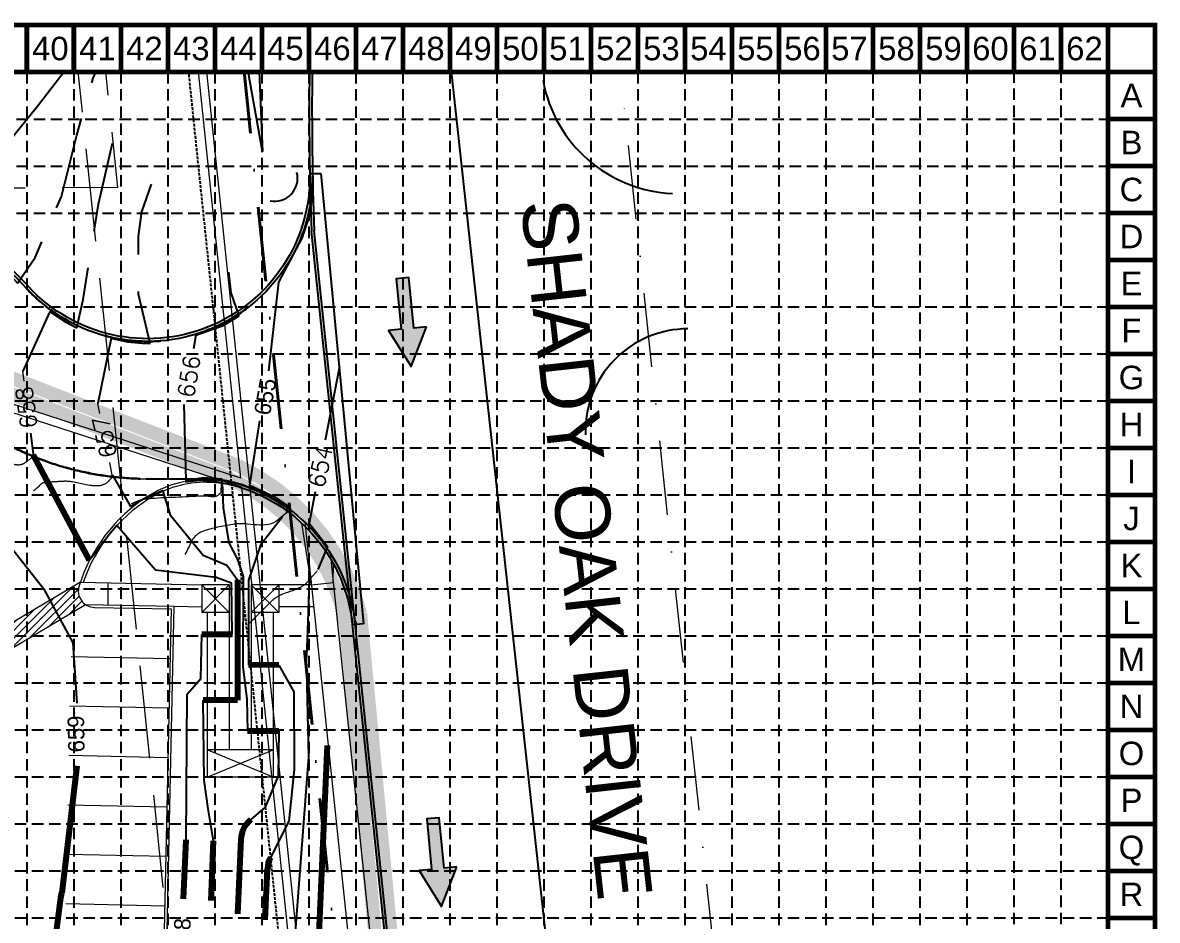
# Model space of a CAD drawing. Header units: inches. Extents: x 74800 to 81377, y 79369 to 83483.
# Drawn here: x 78900 to 81377, y 81523 to 83483 of the extents above; entities that cross this region are included whole.
import ezdxf
from ezdxf.enums import TextEntityAlignment as Align

# ---------------------------------------------------------------- set-up
doc = ezdxf.new("R2010")
doc.units = ezdxf.units.IN
doc.header["$MEASUREMENT"] = 0
for name, pattern in [('DASHED', [9, 6, -3]), ('DGN_STYLE_2', [202.669512, 121.601707, -81.067805]), ('DGN_STYLE_3', [283.737317, 202.669512, -81.067805]), ('DGN_STYLE_4', [324.473889, 162.13561, -81.067805, 0.20267, -81.067805]), ('HIDDEN', [0.375, 0.25, -0.125]), ('HIDDENX2', [9, 6, -3])]:
    doc.linetypes.add(name, pattern=pattern)
for name, color, linetype in [('021-043_BASETOPO_-_BLDGLIN', 3, 'Continuous'), ('021-043_BASETOPO_-_ESMT', 1, 'Continuous'), ('1 PROPOSED CONTOURS', 35, 'Continuous'), ('3', 1, 'Continuous'), ('8-LINES', 3, 'Continuous'), ('BASE', 7, 'Continuous'), ('FIRELANE', 7, 'Continuous'), ('GRID', 254, 'HIDDEN'), ('LIMITS', 1, 'Continuous'), ('new', 250, 'Continuous'), ('PROP', 3, 'Continuous'), ('SILT FENCE', 200, 'Continuous'), ('SITE', 7, 'Continuous'), ('STORM', 7, 'Continuous'), ('Y', 4, 'Continuous')]:
    doc.layers.add(name, color=color, linetype=linetype)
doc.styles.add('ROMANS', font='romans.shx')
doc.styles.get("Standard").update_dxf_attribs({"font": 'ARIAL.TTF'})

# ---------------------------------------------------------------- blocks, each defined once
blk = doc.blocks.new('ARROW')
blk.add_lwpolyline([(-67.01, -25.36), (-59.33, -25.42), (-59.57, -56.14), (-51.89, -56.2), (-51.65, -25.48), (-43.97, -25.54), (-55.3, -2.41), (-67.01, -25.36)], close=True)
at = {"color": 254}
for points in [[(-43.97, -25.54), (-67.01, -25.36), (-55.3, -2.41), (-67.01, -25.36)], [(-59.57, -56.14), (-51.89, -56.2), (-59.33, -25.42), (-51.65, -25.48)]]:
    blk.add_solid(points, dxfattribs=at)

msp = doc.modelspace()

# ---------------------------------------------------------------- hatches: boundary and pattern name
at = {"layer": 'SITE', "linetype": 'Continuous', "lineweight": 0}
h = msp.add_hatch(dxfattribs=at)
h.set_pattern_fill('_USER', style=0)
h.set_pattern_definition([(45, (78842.132, 82151.748), (-8.4853, 8.4853), [])])
h.paths.add_polyline_path([(79036.9, 82213, -0.327847), (79023.1, 82253.3, -0.006628), (79026.1, 82262.4), (78671, 82051.2), (78622.1, 82052.2, -0.169308), (78683.8, 82002.9)])

# ---------------------------------------------------------------- linework, layer by layer
at = {"layer": '021-043_BASETOPO_-_BLDGLIN', "color": 7, "linetype": 'DGN_STYLE_3', "lineweight": 0}
msp.add_line((79266, 81030.5), (79021.2, 83376.3), dxfattribs=at)
at = {"layer": '021-043_BASETOPO_-_ESMT', "color": 7, "linetype": 'DGN_STYLE_2', "lineweight": 13}
for q in [(79081.5, 83376.3), (78596.6, 83120.5)]:
    msp.add_line((79107.9, 83123.4), q, dxfattribs=at)
at = {"layer": '1 PROPOSED CONTOURS', "color": 35, "linetype": 'DGN_STYLE_3', "lineweight": 0}
for p, q in [((78903.3, 82700.6), (78900.6, 82722.6)), ((79068.7, 82630.2), (79064.4, 82652.1)), ((79096.5, 82491.6), (79090.2, 82523.2))]:
    msp.add_line(p, q, dxfattribs=at)
at = {"layer": '1 PROPOSED CONTOURS', "color": 35, "linetype": 'Continuous', "lineweight": 80}
for p, q in [((78923.2, 82539.2), (79045.2, 82309.6)), ((79368.7, 82266.8), (79368.7, 82003.7)), ((79357.7, 82147.7), (79291.4, 82147.7)), ((79459, 82080.5), (79392.8, 82080.8)), ((79368.7, 82003.7), (79293.7, 82003.7)), ((79459, 81936.5), (79391, 81936.5)), ((79546.5, 81478.4), (79565.3, 81904.7)), ((79018.1, 81861), (78985.2, 81583.6)), ((79251.3, 81570.2), (79257, 81699.4)), ((79311.2, 81566.7), (79316.9, 81696.8)), ((79370, 81537.5), (79377.2, 81700.4)), ((79429.4, 81524.1), (79434.4, 81635.8))]:
    msp.add_line(p, q, dxfattribs=at)
at = {"layer": '1 PROPOSED CONTOURS', "color": 35, "linetype": 'Continuous', "flags": 128}
for points in [[(78609.4, 83089), (78623.3, 83103.9), (78683.6, 83073.7), (78719.4, 83052.2), (78788.3, 83124), (78931.8, 83300.5), (78990.8, 83376.3)], [(79533.2, 83121.8), (79526, 83063), (79509.5, 83012.7), (79458.5, 82916.6), (79437, 82722.8)], [(79416.9, 82613.8), (79395.4, 82473.1), (79449.2, 82448.7), (79477.2, 82429.4), (79476, 82412.2)], [(78754, 82490.2), (78945.7, 82247.8), (79009.7, 82129.1), (79018.1, 81997.1)], [(79095.8, 82495.1), (79135.6, 82427.2)], [(79256.1, 82487.4), (79256.4, 82480.7), (79287, 82484.4), (79316.9, 82483.2), (79335.5, 82478.3), (79337.6, 82424.3), (79350.3, 82347.7), (79368.7, 82311.5), (79381.6, 82273.7), (79380.8, 82077.5), (79389.2, 82006.2), (79391, 81936.5)], [(79135.6, 82427.2), (79164.1, 82443.7), (79205, 82462.1), (79222.1, 82408.7), (79294.4, 82320.3), (79345.7, 82298.8), (79368.7, 82266.8)], [(79467.2, 82404.3), (79418.9, 82342.2), (79392.9, 82265.7), (79392.8, 82080.8)], [(79357.7, 82147.7), (79355.8, 82259.2), (79322.7, 82271.7), (79190.1, 82287.8), (79105.4, 82385.4), (79088.2, 82364.4), (79054.7, 82320.3), (79045.2, 82309.6)], [(79525.7, 82266.8), (79523, 82195.9), (79519.6, 82098.9)], [(79257, 81699.4), (79259.1, 82017.1), (79288.6, 82051.1), (79291.4, 82147.7)], [(79459, 82080.5), (79491.7, 82021.9), (79493, 81852.9)], [(79494.9, 81488.2), (79524.4, 81880.1), (79519.6, 82098.9)], [(79316.9, 81696.8), (79304.7, 81766.6), (79296.4, 81829.7), (79293.7, 82003.7)], [(79459, 81936.5), (79458.1, 81838.6), (79429.5, 81770.5), (79397.9, 81743.2)], [(79493, 81852.9), (79481.1, 81740.1), (79440.7, 81660.2)]]:
    msp.add_lwpolyline(points, dxfattribs=at)
at = {"layer": '1 PROPOSED CONTOURS', "color": 35, "linetype": 'DGN_STYLE_3', "flags": 128}
for points in [[(78818.5, 82981.9), (78865.8, 82940.3), (78888.8, 82914.4), (78927.5, 82970.4), (78984.9, 83103.9), (79018, 83237.3), (79053.8, 83362.2), (79060.3, 83376.3)], [(78959.1, 82852.7), (78993.6, 82829.8), (79018, 82816.9), (79032.3, 82878.6), (79065.3, 83086.7), (79096.1, 83220.1)], [(79093.3, 82794.5), (79129.2, 82786.7), (79161.5, 82783.8), (79178.7, 82783.1), (79152.9, 82890.8), (79152.9, 83017.1), (79160, 83070.2), (79181.6, 83130.4)], [(79277.7, 82801.1), (79338, 82821.9), (79372.4, 82843.4), (79355.2, 82893.6), (79349.5, 82946.7), (79360.9, 83001.3)], [(78959.1, 82852.7), (78900.6, 82722.6)], [(79093.3, 82794.5), (79064.4, 82652.1)], [(79277.7, 82801.1), (79272.7, 82770.8)], [(79591.3, 82732.2), (79560.2, 82571.5)], [(79251.7, 82649.6), (79256.2, 82484.6)], [(78916.8, 82586.7), (78923.7, 82536)], [(79256.2, 82484.6), (79294.9, 82490.4), (79335.1, 82487.5), (79333.7, 82460.1)], [(79538.4, 82458.6), (79525.3, 82390.6), (79565.5, 82339.7), (79544.2, 82289)]]:
    msp.add_lwpolyline(points, dxfattribs=at)
at = {"layer": '1 PROPOSED CONTOURS', "color": 35, "linetype": 'Continuous', "lineweight": 80, "extrusion": (0, 0, -1)}
msp.add_arc((-79437.1, 81697.8), 60, 2.5261, 49.2142, dxfattribs=at)
at = {"layer": '1 PROPOSED CONTOURS', "color": 35, "linetype": 'Continuous', "lineweight": 80}
msp.add_arc((79494.3, 81633.2), 60, 153.2039, 177.4739, dxfattribs=at)
at = {"layer": '1 PROPOSED CONTOURS', "color": 35, "linetype": 'DGN_STYLE_3', "lineweight": 0}
for points, knots in [([(78923.7, 82536), (78917.3, 82531.3), (78910.9, 82526.6), (78904.5, 82521.8), (78888.5, 82510), (78864.4, 82525.4), (78845.4, 82530.5), (78826.6, 82535.6), (78808.6, 82546.6), (78789.7, 82549.7), (78784.1, 82550.6), (78778, 82549.6), (78772.3, 82547.9), (78766.2, 82546.2), (78759.9, 82544.7), (78754.9, 82541), (78750.3, 82537.5), (78745.6, 82534), (78741, 82530.5)], [0, 0, 0, 0, 0.121229, 0.121229, 0.121229, 0.426202, 0.426202, 0.426202, 0.726491, 0.726491, 0.726491, 0.815677, 0.815677, 0.815677, 0.911257, 0.911257, 0.911257, 1, 1, 1, 1]), ([(79096.5, 82491.6), (79093.4, 82488.4), (79090.3, 82485.1), (79087.2, 82481.8), (79065, 82458.2), (79022.2, 82483.6), (78989.8, 82481.8), (78980.5, 82481.3), (78971.2, 82480.8), (78962, 82480.1), (78954.9, 82479.6), (78947.7, 82480.1), (78941.1, 82476.6), (78938, 82475), (78936.6, 82471.8), (78934.1, 82469.6), (78930.7, 82466.7), (78927.2, 82463.8), (78923.8, 82460.9)], [0, 0, 0, 0, 0.073466, 0.073466, 0.073466, 0.604925, 0.604925, 0.604925, 0.757067, 0.757067, 0.757067, 0.872522, 0.872522, 0.872522, 0.926207, 0.926207, 0.926207, 1, 1, 1, 1]), ([(79333.7, 82458.8), (79331.6, 82456.6), (79329.5, 82454.4), (79327.4, 82452.2), (79319.5, 82444.1), (79304.8, 82450.3), (79293.4, 82449.6), (79253.4, 82447.3), (79213.4, 82446.6), (79173.4, 82443.5), (79157.5, 82442.4), (79143, 82435.5), (79128.1, 82428.8), (79119, 82424.6), (79108.3, 82420.9), (79103.8, 82412.2), (79100.9, 82406.7), (79098, 82401.2), (79095.1, 82395.7)], [0, 0, 0, 0, 0.035066, 0.035066, 0.035066, 0.166435, 0.166435, 0.166435, 0.630506, 0.630506, 0.630506, 0.814245, 0.814245, 0.814245, 0.92789, 0.92789, 0.92789, 1, 1, 1, 1]), ([(79543.2, 82286.6), (79536.2, 82278.6), (79529.2, 82270.6), (79522.3, 82262.6), (79502.8, 82240.3), (79464.9, 82241.7), (79444, 82220.8), (79427.7, 82204.6), (79411.5, 82188.3), (79395.2, 82172.1)], [0, 0, 0, 0, 0.16807, 0.16807, 0.16807, 0.636386, 0.636386, 0.636386, 1, 1, 1, 1])]:
    msp.add_open_spline(points, degree=3, knots=knots, dxfattribs=at)
at = {"layer": '1 PROPOSED CONTOURS', "color": 35, "linetype": 'Continuous', "lineweight": 0}
msp.add_open_spline([(79475.3, 82412.2), (79469.5, 82407.3), (79463.7, 82402.4), (79457.9, 82397.4), (79432.6, 82375.9), (79391.4, 82393.6), (79358.7, 82387.9), (79336.4, 82384), (79314.3, 82380.7), (79292.6, 82372.2), (79283.1, 82368.5), (79274.4, 82361.9), (79270, 82353.1), (79264.7, 82342.6), (79259.5, 82332.2), (79254.3, 82321.7)], degree=3, knots=[0, 0, 0, 0, 0.089529, 0.089529, 0.089529, 0.480163, 0.480163, 0.480163, 0.746552, 0.746552, 0.746552, 0.862719, 0.862719, 0.862719, 1, 1, 1, 1], dxfattribs=at)
at = {"layer": '1 PROPOSED CONTOURS', "color": 35, "linetype": 'Continuous', "lineweight": 80}
msp.add_open_spline([(78925.2, 81252.7), (78941.1, 81333.1), (78959.2, 81413), (78972.8, 81493.7), (78977.8, 81523.5), (78981.1, 81553.6), (78985.2, 81583.6)], degree=3, knots=[0, 0, 0, 0, 0.730389, 0.730389, 0.730389, 1, 1, 1, 1], dxfattribs=at)
at = {"layer": '8-LINES', "color": 7, "linetype": 'HIDDENX2'}
for p, q in [((79317, 82853.9), (79262.5, 83376.3)), ((79525, 80860.7), (79317, 82853.9))]:
    msp.add_line(p, q, dxfattribs=at)
at = {"layer": 'BASE', "color": 9}
msp.add_line((81269, 83375.5), (81269, 79476.7), dxfattribs=at)
at = {"layer": 'BASE', "const_width": 10.3}
for points in [[(74805.2, 79374.1), (81371.6, 79374.1), (81371.6, 83478.1), (74805.2, 83478.1)], [(74907.8, 79476.7), (81269, 79476.7), (81269, 83375.5), (74907.8, 83375.5)]]:
    msp.add_lwpolyline(points, close=True, dxfattribs=at)
for points in [[(78909.2, 83375.5), (78909.2, 83478.1)], [(79011.8, 83375.5), (79011.8, 83478.1)], [(79114.4, 83375.5), (79114.4, 83478.1)], [(79217, 83375.5), (79217, 83478.1)], [(79319.6, 83375.5), (79319.6, 83478.1)], [(79422.2, 83375.5), (79422.2, 83478.1)], [(79524.8, 83375.5), (79524.8, 83478.1)], [(79627.4, 83375.5), (79627.4, 83478.1)], [(79730, 83375.5), (79730, 83478.1)], [(79832.6, 83375.5), (79832.6, 83478.1)], [(79935.2, 83375.5), (79935.2, 83478.1)], [(80037.8, 83375.5), (80037.8, 83478.1)], [(80140.4, 83375.5), (80140.4, 83478.1)], [(80243, 83375.5), (80243, 83478.1)], [(80345.6, 83375.5), (80345.6, 83478.1)], [(80448.2, 83375.5), (80448.2, 83478.1)], [(80550.8, 83375.5), (80550.8, 83478.1)], [(80653.4, 83375.5), (80653.4, 83478.1)], [(80756, 83375.5), (80756, 83478.1)], [(80858.6, 83375.5), (80858.6, 83478.1)], [(80961.2, 83375.5), (80961.2, 83478.1)], [(81063.8, 83375.5), (81063.8, 83478.1)], [(81166.4, 83375.5), (81166.4, 83478.1)], [(81269, 83375.5), (81269, 83478.1)], [(81371.6, 83375.5), (81371.6, 83478.1)], [(81371.6, 83375.5), (81269, 83375.5)], [(81371.6, 83272.9), (81269, 83272.9)], [(81371.6, 83170.3), (81269, 83170.3)], [(81371.6, 83067.7), (81269, 83067.7)], [(81371.6, 82965.1), (81269, 82965.1)], [(81371.6, 82862.5), (81269, 82862.5)], [(81371.6, 82759.9), (81269, 82759.9)], [(81371.6, 82657.3), (81269, 82657.3)], [(81371.6, 82554.7), (81269, 82554.7)], [(81371.6, 82452.1), (81269, 82452.1)], [(81371.6, 82349.5), (81269, 82349.5)], [(81371.6, 82246.9), (81269, 82246.9)], [(81371.6, 82144.3), (81269, 82144.3)], [(81371.6, 82041.7), (81269, 82041.7)], [(81371.6, 81939.1), (81269, 81939.1)], [(81371.6, 81836.5), (81269, 81836.5)], [(81371.6, 81733.9), (81269, 81733.9)], [(81371.6, 81631.3), (81269, 81631.3)], [(81371.6, 81528.7), (81269, 81528.7)]]:
    msp.add_lwpolyline(points, dxfattribs=at)
at = {"layer": 'FIRELANE', "color": 7, "linetype": 'DGN_STYLE_2', "lineweight": 30}
msp.add_line((79302.7, 82486.8), (79170.3, 82487.3), dxfattribs=at)
msp.add_line((79302.7, 82486.8), (79170.3, 82487.3), dxfattribs=at)
for centre, radius, start, end in [((79172.8, 83147.3), 360, 222.8519, 316.2845), ((79172.8, 83147.3), 360, 222.8519, 316.2845), ((79172.8, 83147.3), 660, 222.8519, 269.7832), ((79172.8, 83147.3), 660, 222.8519, 269.7832), ((79301.7, 82246.8), 240, 73.5373, 89.7832), ((79301.7, 82246.8), 240, 73.5373, 89.7832)]:
    msp.add_arc(centre, radius, start, end, dxfattribs=at)
at = {"layer": 'FIRELANE', "color": 7, "linetype": 'DGN_STYLE_2', "lineweight": 30, "extrusion": (0, 0, -1)}
msp.add_arc((-79267.7, 82131.7), 360, 106.4627, 126.7084, dxfattribs=at)
msp.add_arc((-79267.7, 82131.7), 360, 106.4627, 126.7084, dxfattribs=at)
at = {"layer": 'GRID', "color": 252, "linetype": 'HIDDEN', "ltscale": 100}
for p, q in [((78909.2, 83375.5), (78909.2, 79784)), ((79011.8, 83375.5), (79011.8, 79784)), ((79114.4, 83375.5), (79114.4, 79784)), ((79217, 83375.5), (79217, 79784)), ((79319.6, 83375.5), (79319.6, 79784)), ((79422.2, 83375.5), (79422.2, 79784)), ((79524.8, 83375.5), (79524.8, 79784)), ((79627.4, 83375.5), (79627.4, 79784)), ((79730, 83375.5), (79730, 79784)), ((79832.6, 83375.5), (79832.6, 79784)), ((79935.2, 83375.5), (79935.2, 79784)), ((80037.8, 83375.5), (80037.8, 79784)), ((80140.4, 83375.5), (80140.4, 79784)), ((80243, 83375.5), (80243, 79784)), ((80345.6, 83375.5), (80345.6, 79784)), ((80448.2, 83375.5), (80448.2, 79784)), ((80550.8, 83375.5), (80550.8, 79784)), ((80653.4, 83375.5), (80653.4, 79784)), ((80756, 83375.5), (80756, 79784)), ((80858.6, 83375.5), (80858.6, 79784)), ((80961.2, 83375.5), (80961.2, 79784)), ((81063.6, 83377.2), (81063.6, 79784)), ((81166.2, 83377.2), (81166.2, 79784)), ((74911.6, 83272.5), (81272.8, 83272.5)), ((74911.6, 83169.9), (81272.8, 83169.9)), ((74911.6, 83067.3), (81272.8, 83067.3)), ((74907.8, 82862.5), (81269, 82862.5)), ((74907.8, 82759.9), (81269, 82759.9)), ((74907.8, 82657.3), (81269, 82657.3)), ((74907.8, 82554.7), (81269, 82554.7)), ((74907.8, 82452.1), (81269, 82452.1)), ((74907.8, 82349.5), (81269, 82349.5)), ((74907.8, 82246.9), (81269, 82246.9)), ((74907.8, 82144.3), (81269, 82144.3)), ((74907.8, 82041.7), (81269, 82041.7)), ((74907.8, 81939.1), (81269, 81939.1)), ((74907.8, 81836.5), (81269, 81836.5)), ((74907.8, 81733.9), (81269, 81733.9)), ((74907.8, 81631.3), (81269, 81631.3)), ((74907.8, 81528.7), (81269, 81528.7))]:
    msp.add_line(p, q, dxfattribs=at)
at = {"layer": 'LIMITS', "linetype": 'DASHED', "ltscale": 30, "const_width": 30}
msp.add_lwpolyline([(78538, 82838.5), (79370.6, 82515.7, -0.221572), (79637, 82193.9), (79751.3, 80990.9), (79745.7, 80898), (79758.5, 80792.3), (79788.1, 80662.7), (79809, 80552.8, -0.411648), (79423.5, 80122.4), (76499.9, 80200.2, -0.709455)], format="xyb", dxfattribs=at)
at = {"layer": 'new', "color": 7}
for p, q in [((79423.3, 83202.3), (79392.6, 83376.3)), ((79416.4, 83376.3), (79423.3, 83202.3)), ((79526.9, 83153.8), (79550.9, 83154.2)), ((79550.9, 83154.2), (79643.8, 82170.9)), ((79739.7, 81020.4), (79530.2, 83028)), ((79745.7, 81021), (79536.2, 83028.4)), ((79643.8, 82170.9), (79619.9, 82168.4))]:
    msp.add_line(p, q, dxfattribs=at)
at = {"layer": 'new', "color": 7, "linetype": 'Continuous'}
for centre, radius, start, end in [((87292.6, 83298.3), 7767, 179.42429, 181.99403), ((87292.6, 83298.3), 7761, 179.42385, 181.9925), ((80331.8, 83410.6), 300.7, 190.2539, 267.5362), ((79449.2, 83144), 50.9, 259.9548, 13.4649), ((80351.4, 82592.1), 222.6, 89.778, 182.2472)]:
    msp.add_arc(centre, radius, start, end, dxfattribs=at)
at = {"layer": 'new', "color": 7, "extrusion": (0, 0, -1)}
for centre, radius, start, end in [((-78249.2, 82290.3), 906, 103.9274, 137.1481), ((-78249.2, 82290.3), 900, 103.9274, 137.1481), ((-79172.9, 83147.2), 360, 178.9342, 317.1481), ((-79172.9, 83147.2), 354, 178.9342, 317.1481), ((-79301.8, 82246.7), 240, 90.146, 106.4627), ((-79301.8, 82246.7), 234, 90.146, 106.4627), ((-79267.8, 82131.6), 360, 106.4627, 174.0429), ((-79267.8, 82131.6), 354, 106.4627, 174.0429)]:
    msp.add_arc(centre, radius, start, end, dxfattribs=at)
at = {"layer": 'PROP', "color": 7, "linetype": 'DGN_STYLE_4', "lineweight": 40}
msp.add_line((79666.6, 80660.1), (79383.2, 83376.3), dxfattribs=at)
at = {"layer": 'PROP', "color": 7, "linetype": 'DGN_STYLE_4', "lineweight": 0}
msp.add_line((80444.9, 81118.2), (80205.3, 83376.3), dxfattribs=at)
at = {"layer": 'PROP', "color": 7, "linetype": 'DGN_STYLE_4', "lineweight": 30}
msp.add_line((79170, 82487.2), (79302.4, 82486.7), dxfattribs=at)
for centre, radius, start, end in [((79172.5, 83147.2), 660, 222.8519, 269.7833), ((79301.5, 82246.8), 240, 73.5373, 89.7833), ((79266.4, 82131.8), 360, 53.0751, 73.4997)]:
    msp.add_arc(centre, radius, start, end, dxfattribs=at)
at = {"layer": 'SILT FENCE', "ltscale": 500, "const_width": 30}
msp.add_lwpolyline([(77045.4, 81535.9), (76859.6, 81538.5), (76844.4, 81530.3), (76822.5, 81372.4), (76789.7, 81278.6), (76738.4, 81182.4), (76694.5, 81117.8), (76634.1, 81052.8), (76513.5, 80970.8), (76430.6, 80931.9, 0.842246), (76509.3, 80238), (79423.6, 80164.4, 0.637376), (79684.4, 80759.9), (79665.2, 80907.8), (79715.6, 81001), (79605.6, 82170.8, 0.253451), (79337.6, 82493.8), (78427.8, 82846.1)], format="xyb", dxfattribs=at)
at = {"layer": 'SITE', "color": 7, "linetype": 'Continuous', "lineweight": 13}
for p, q in [((79170, 82487.2), (79302.4, 82486.7)), ((79170, 82487.2), (79302.4, 82486.7)), ((79302.6, 82480.8), (79302.4, 82486.7)), ((79302.6, 82486.8), (79302.7, 82486.8)), ((79530.3, 82255.7), (79509.1, 82390.6)), ((79516, 82392.3), (79698.8, 80640.3)), ((79571.3, 82325.2), (79747.7, 80634.9)), ((79578, 82260.6), (79578.7, 82300.8)), ((78671, 82051.2), (79026.1, 82262.4)), ((79025.7, 82261.3), (79291, 82255.7)), ((79086.3, 82259), (79086.3, 82213)), ((79291, 82255.7), (79291, 82195.7)), ((79351, 82195.7), (79291, 82255.7)), ((79351, 82255.7), (79291, 82195.7)), ((79351, 82255.7), (79291, 82255.7)), ((79351, 82255.7), (79351, 82195.7)), ((79399, 82255.7), (79399, 82195.7)), ((79459, 82255.7), (79399, 82255.7)), ((79459, 82195.7), (79399, 82255.7)), ((79459, 82255.7), (79399, 82195.7)), ((79459, 82255.7), (79459, 82195.7)), ((79530.3, 82255.7), (79459, 82255.7)), ((79530.3, 82255.7), (79578, 82260.6)), ((78683.8, 82002.9), (79036.9, 82213)), ((79036.9, 82213), (79230, 82208.9)), ((79056.7, 82206.6), (79223.9, 82203.1)), ((79223.9, 82203.1), (79201.7, 81151.9)), ((79230, 82208.9), (79207.7, 81151.8)), ((79230, 82208.9), (79291, 82207.6)), ((79535.3, 82207.7), (79459, 82207.7)), ((79351, 82195.7), (79291, 82195.7)), ((79303, 82195.7), (79303, 81835.7)), ((79351, 82195.7), (79351, 81895.7)), ((79459, 82195.7), (79399, 82195.7)), ((79399, 82195.7), (79399, 81895.7)), ((79447, 82195.7), (79447, 81835.7)), ((79005.6, 82099.6), (79221.6, 82095.1)), ((79003.3, 81991.7), (79219.3, 81987.1)), ((79001.1, 81883.7), (79217, 81879.1)), ((79447, 81835.7), (79303, 81895.7)), ((79303, 81835.7), (79447, 81895.7)), ((79447, 81895.7), (79303, 81895.7)), ((79447, 81835.7), (79303, 81835.7)), ((78998.8, 81775.7), (79214.7, 81771.2)), ((78996.5, 81667.7), (79212.5, 81663.2)), ((78994.2, 81559.8), (79210.2, 81555.2))]:
    msp.add_line(p, q, dxfattribs=at)
for centre, radius, start, end in [((79172.5, 83147.2), 660, 222.8519, 269.7833), ((79172.5, 83147.2), 660, 222.8519, 269.7833), ((79366.7, 82145.8), 360, 122.7572, 162.628), ((79366.7, 82145.8), 360, 122.7572, 162.628), ((79366.7, 82145.8), 354, 122.7572, 160.9951), ((79057.5, 82242.6), 36, 162.628, 268.7917)]:
    msp.add_arc(centre, radius, start, end, dxfattribs=at)
at = {"layer": 'SITE', "color": 7, "linetype": 'Continuous', "lineweight": 13, "extrusion": (0, 0, -1)}
for radius in [240, 234]:
    msp.add_arc((-79301.7, 82246.8), radius, 57.2428, 90.2168, dxfattribs=at)
at = {"layer": 'STORM', "color": 5, "linetype": 'Continuous', "lineweight": 13}
for p, q in [((79376.2, 82488.8), (79283.6, 83376.3)), ((79560.2, 80899.1), (79301.7, 83376.3)), ((79378.3, 82469.2), (78435.4, 82775)), ((79376.2, 82488.8), (78439.9, 82792.5)), ((79541.6, 80903.9), (79378.3, 82469.2))]:
    msp.add_line(p, q, dxfattribs=at)
at = {"layer": 'Y', "color": 7}
msp.add_line((79835.7, 83376.3), (80158.8, 80411.5), dxfattribs=at)

# ---------------------------------------------------------------- block references
at = {"ltscale": 500, "xscale": 3.600000000002186, "yscale": 3.599999999998545, "zscale": 3.6, "rotation": 186.0069548555539}
for p in [(79550.9, 82703.1), (79617.4, 81523.8)]:
    msp.add_blockref('ARROW', p, dxfattribs=at)

# ---------------------------------------------------------------- texts
at = {"layer": '1 PROPOSED CONTOURS', "color": 35, "linetype": 'Continuous', "lineweight": 0, "char_height": 36, "attachment_point": 5, "line_spacing_factor": 0.722892, "style": 'ROMANS'}
for s, insert, rotation in [('\\Fsimplex.shx;656', (79262.9, 82710.7), 80.665), ('\\Fbigfont.shx;655', (79429.6, 82666.8), 79.6657), ('\\Fsimplex.shx;658', (78908.5, 82642.8), 97.7447), ('\\Fsimplex.shx;657', (79079, 82578.3), 101.9151), ('\\Fsimplex.shx;654', (79550, 82514.2), 77.6278)]:
    msp.add_mtext(s, dxfattribs=dict(at, insert=insert, rotation=rotation))
at = {"layer": '1 PROPOSED CONTOURS', "color": 35, "linetype": 'Continuous', "lineweight": 30, "char_height": 36, "attachment_point": 5, "line_spacing_factor": 0.722892, "style": 'ROMANS'}
for s, insert, rotation in [('\\Fbigfont.shx;659', (79016.9, 81930.2), 91.0353), ('\\Fbigfont.shx;658', (79247.7, 81488.2), 87.4739)]:
    msp.add_mtext(s, dxfattribs=dict(at, insert=insert, rotation=rotation))
at = {"layer": '3', "color": 7}
msp.add_text('SHADY OAK DRIVE', height=120, rotation=276.3239, dxfattribs=at).set_placement((80131.5, 82333.9), align=Align.MIDDLE_CENTER)
at = {"layer": 'BASE'}
for s, p in [('40', (78960.5, 83426.8)), ('41', (79063.1, 83426.8)), ('42', (79165.7, 83426.8)), ('43', (79268.3, 83426.8)), ('44', (79370.9, 83426.8)), ('45', (79473.5, 83426.8)), ('46', (79576.1, 83426.8)), ('47', (79678.7, 83426.8)), ('48', (79781.3, 83426.8)), ('49', (79883.9, 83426.8)), ('50', (79986.5, 83426.8)), ('51', (80089.1, 83426.8)), ('52', (80191.7, 83426.8)), ('53', (80294.3, 83426.8)), ('54', (80396.9, 83426.8)), ('55', (80499.5, 83426.8)), ('56', (80602.1, 83426.8)), ('57', (80704.7, 83426.8)), ('58', (80807.3, 83426.8)), ('59', (80909.9, 83426.8)), ('60', (81012.5, 83426.8)), ('61', (81115.1, 83426.8)), ('62', (81217.7, 83426.8)), ('A', (81320.3, 83324.2)), ('B', (81320.3, 83221.6)), ('C', (81320.3, 83119)), ('D', (81320.3, 83016.4)), ('E', (81320.3, 82913.8)), ('F', (81320.3, 82811.2)), ('G', (81320.3, 82708.6)), ('H', (81320.3, 82606)), ('I', (81320.3, 82503.4)), ('J', (81320.3, 82400.8)), ('K', (81320.3, 82298.2)), ('L', (81320.3, 82195.6)), ('M', (81320.3, 82093)), ('N', (81320.3, 81990.4)), ('O', (81320.3, 81887.8)), ('P', (81320.3, 81785.2)), ('Q', (81320.3, 81682.6)), ('R', (81320.3, 81580))]:
    msp.add_text(s, height=51.3, dxfattribs=at).set_placement(p, align=Align.MIDDLE_CENTER)

doc.saveas('drawing.dxf')
